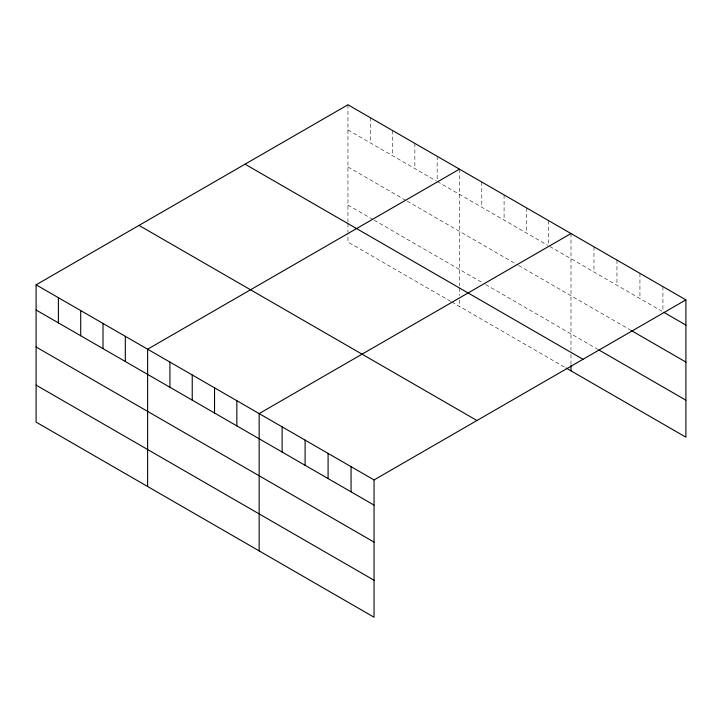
<?xml version="1.0" encoding="UTF-8"?>
<svg xmlns="http://www.w3.org/2000/svg" width="722" height="722" viewBox="0 0 722 722"><rect width="100%" height="100%" fill="white"/><g stroke="black" fill="none" stroke-linecap="round" stroke-linejoin="round"><path stroke-width="0.54" stroke-dasharray="3.61 2.71" d="M347.95 104.771L347.95 222.484M347.95 129.951L436.205 180.906M437.171 181.466L547.727 245.29M549.668 246.41L661.966 311.245M347.95 166.953L406.134 200.545M407.109 201.104L517.665 264.938M518.631 265.497L631.326 330.559M347.95 205.075L373.166 219.632M374.14 220.192L481.782 282.338M485.662 284.576L597.807 349.331M450.745 301.417L347.95 242.069L347.95 233.368M451.719 301.976L565.182 367.489M662.922 286.616L662.922 311.796M639.936 273.349L639.936 298.529M616.958 260.082L616.958 285.262M593.98 246.807L593.98 271.995M570.994 233.54L570.994 350.17M570.994 354.52L570.994 364.321M548.693 220.67L548.693 244.758M526.392 207.792L526.392 232.971M504.082 194.913L504.082 220.093M481.782 182.034L481.782 207.223M459.472 169.156L459.472 285.786M459.472 287.961L459.472 295.578M459.472 299.928L459.472 306.462M437.171 156.277L437.171 179.273M414.87 143.398L414.87 168.587M392.56 130.529L392.56 155.708M370.26 117.65L370.26 142.83M347.95 223.576L347.95 232.276"/><path stroke-width="1.08" d="M36.1 284.82L374.05 479.931L374.05 617.229L36.1 422.117L36.1 284.82L347.95 104.771L685.9 299.883L685.9 437.18L566.147 368.049M459.472 169.156L147.622 349.204L147.622 486.502M570.994 233.54L259.144 413.589L259.144 550.895M374.05 479.931L685.9 299.883M663.879 312.355L685.9 325.062M631.326 330.559L685.9 362.065M598.764 349.881L685.9 400.187M245.038 164.183L582.988 359.294M139.012 225.399L476.962 420.511M36.1 310L374.05 505.111M36.1 347.002L374.05 542.114M36.1 385.124L374.05 580.235M570.994 365.404L570.994 370.846M351.063 466.665L351.063 491.844M328.086 453.389L328.086 478.578M305.108 440.122L305.108 465.311M282.122 426.855L282.122 452.044M236.843 400.71L236.843 425.899M214.533 387.831L214.533 413.02M192.232 374.962L192.232 400.141M169.923 362.083L169.923 387.263M125.321 336.326L125.321 361.514M103.011 323.447L103.011 348.636M80.711 310.568L80.711 335.757M58.401 297.69L58.401 322.878"/></g></svg>
